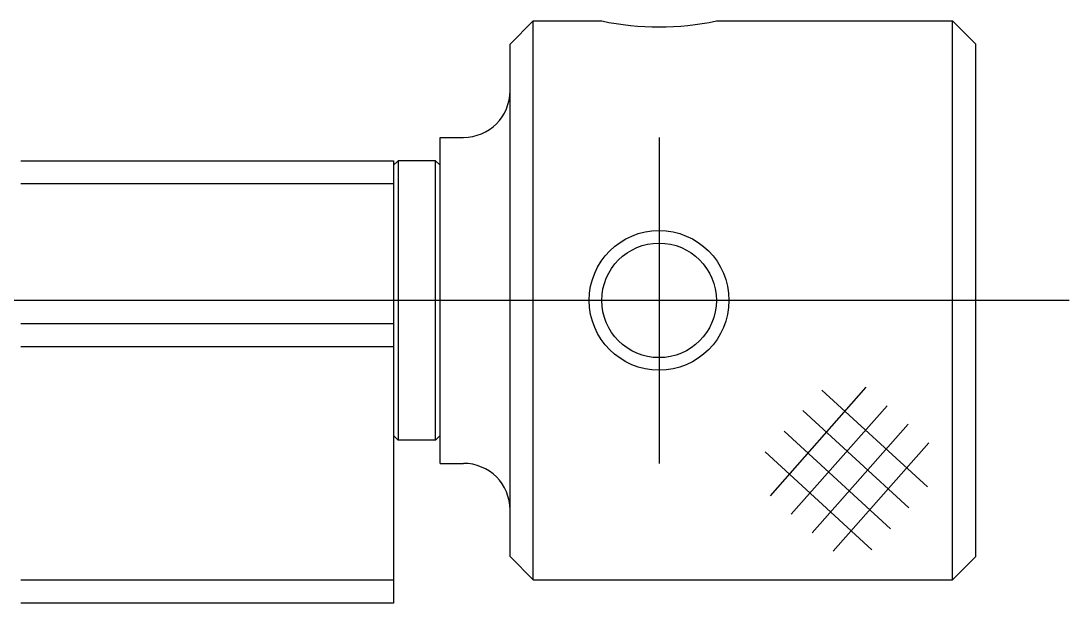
# Model space of a CAD drawing. Extents: x 1 to 221, y 0 to 139.
# Drawn here: x 101.15 to 123.65, y 15.12 to 27.62 of the extents above; entities that cross this region are included whole.
import ezdxf

# ---------------------------------------------------------------- set-up
doc = ezdxf.new("R2010")
doc.units = 0
doc.linetypes.add('CENTER', pattern=[50.8, 31.75, -6.35, 6.35, -6.35])
doc.layers.get('0').update_dxf_attribs({"linetype": 'CONTINUOUS'})
doc.layers.add('CENTER', color=1, linetype='CENTER')

msp = doc.modelspace()

# ---------------------------------------------------------------- linework, layer by layer
at = {"color": 7, "linetype": 'CONTINUOUS'}
for p, q in [((111.649, 27.123), (112.149, 27.623)), ((112.149, 15.623), (112.149, 27.623)), ((112.149, 27.623), (113.62, 27.623)), ((116.079, 27.623), (121.149, 27.623)), ((121.149, 15.623), (121.149, 27.623)), ((121.649, 27.123), (121.149, 27.623)), ((111.649, 16.123), (111.649, 27.123)), ((121.649, 16.123), (121.649, 27.123)), ((110.149, 18.123), (110.149, 25.123)), ((110.149, 25.123), (110.649, 25.123)), ((101.149, 24.623), (109.149, 24.623)), ((109.149, 24.523), (109.249, 24.623)), ((109.149, 24.623), (109.149, 15.123)), ((109.249, 24.623), (109.249, 18.623)), ((110.049, 24.623), (109.249, 24.623)), ((110.049, 18.623), (110.049, 24.623)), ((110.149, 24.523), (110.049, 24.623)), ((109.149, 24.123), (101.149, 24.123)), ((101.149, 21.123), (109.149, 21.123)), ((109.149, 20.623), (101.149, 20.623)), ((109.149, 18.723), (109.249, 18.623)), ((110.149, 18.723), (110.049, 18.623)), ((110.049, 18.623), (109.249, 18.623)), ((110.149, 18.123), (110.649, 18.123)), ((111.649, 16.123), (112.149, 15.623)), ((121.649, 16.123), (121.149, 15.623)), ((101.149, 15.623), (109.149, 15.623)), ((112.149, 15.623), (121.149, 15.623)), ((109.149, 15.123), (101.149, 15.123))]:
    msp.add_line(p, q, dxfattribs=at)
at = {"color": 3, "linetype": 'CONTINUOUS'}
for p, q in [((117.238, 17.428), (119.294, 19.756)), ((118.342, 19.698), (120.609, 17.619)), ((117.687, 17.03), (119.744, 19.359)), ((117.936, 19.256), (120.211, 17.169)), ((118.137, 16.633), (120.194, 18.961)), ((117.531, 18.814), (119.814, 16.719)), ((118.587, 16.236), (120.643, 18.564)), ((117.125, 18.371), (119.417, 16.269))]:
    msp.add_line(p, q, dxfattribs=at)
msp.add_circle((114.849, 21.623), 1.5, dxfattribs=at)
at = {"color": 7, "linetype": 'CONTINUOUS'}
msp.add_circle((114.849, 21.623), 1.23, dxfattribs=at)
for centre, radius, start, end in [((114.849, 33.496), 6, 258.1754, 281.8246), ((110.649, 26.123), 1, 270, 0), ((110.649, 17.123), 1, 0, 90)]:
    msp.add_arc(centre, radius, start, end, dxfattribs=at)
at = {"layer": 'CENTER', "color": 1, "linetype": 'CENTER'}
for p, q in [((114.849, 25.123), (114.849, 18.123)), ((123.649, 21.623), (100.649, 21.623))]:
    msp.add_line(p, q, dxfattribs=at)

doc.saveas('drawing.dxf')
